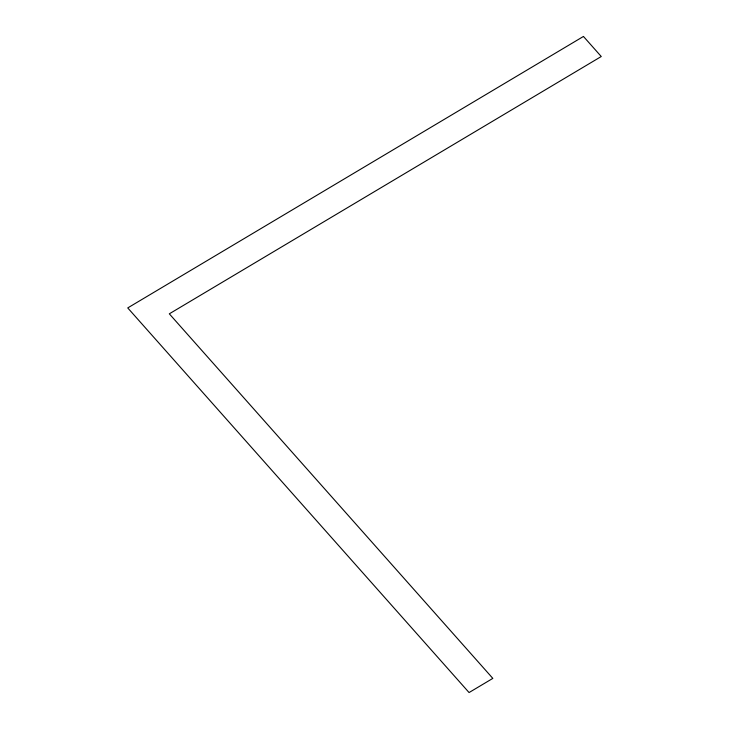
<?xml version="1.0" encoding="UTF-8"?>
<svg xmlns="http://www.w3.org/2000/svg" width="729" height="729" viewBox="0 0 729 729"><rect width="100%" height="100%" fill="white"/><g stroke="black" fill="none" stroke-linecap="round" stroke-linejoin="round"><path stroke-width="1.09" d="M583.455 36.45L127.739 307.92L469.066 692.55L492.831 678.389L169.319 313.825L601.261 56.516L583.455 36.45"/></g></svg>
